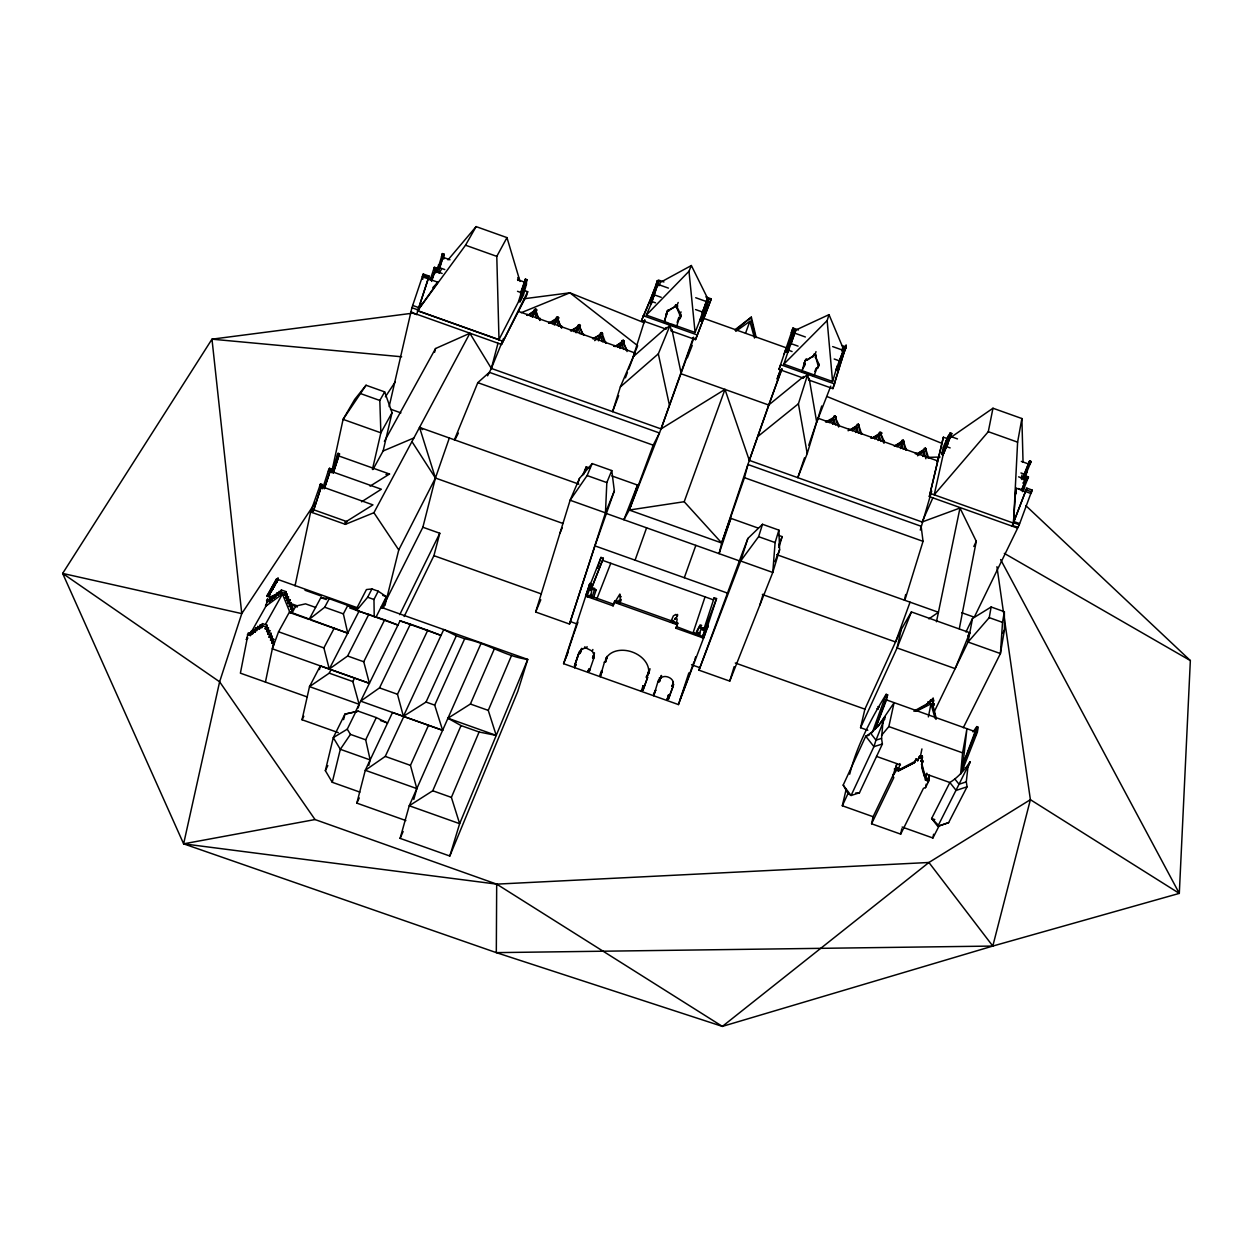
<?xml version="1.0" encoding="UTF-8"?>
<svg xmlns="http://www.w3.org/2000/svg" width="1253" height="1253" viewBox="0 0 1253 1253"><rect width="100%" height="100%" fill="white"/><g stroke="black" fill="none" stroke-linecap="round" stroke-linejoin="round"><path stroke-width="1.5" d="M696.809 633.673L697.561 631.872L696.496 631.637L700.145 624.887L701.633 625.372L700.584 627.252L701.774 629.147L703.559 629.429L703.888 628.458L704.906 630.651M838.633 425.848L838.633 427.007L838.884 425.002L835.673 418.298L837.693 425.503L838.884 425.002M411.25 313.36L211.976 339.171L62.65 573.42L183.627 843.833L315.02 819.556L496.689 884.132L496.313 952.625L722.37 1026.395L992.799 946.062L1179.308 893.389L1190.35 660.566L1025.8 505.601M861.751 434.337L858.336 424.047L856.347 426.584L848.124 430.734L849.033 429.137L848.798 429.983M818.71 365.109L818.695 366.174L818.976 364.278L815.546 356.651L817.896 364.827L818.976 364.278M276.521 581.47L276.568 582.41L277.085 580.484L274.893 585.323L275.832 582.363M883.945 442.011L883.929 443.17L884.164 441.166L881.047 434.478L883.005 441.667L884.164 441.166M906.42 450.266L903.115 440.038L901.126 442.56L894.282 446.209L901.33 441.714L901.126 442.56M928.692 458.206L925.45 447.994L923.461 450.532L916.57 454.15L915.99 453.022L915.285 453.79M270.742 591.792L270.225 592.324M269.583 594.689L268.862 595.159L272.465 587.782L271.306 590.789L271.682 589.192L272.606 589.396L271.932 588.691L270.82 590.68C272.731 588.518 270.303 595.05 270.601 591.04C267.093 599.232 274.015 586.169 273.185 586.467L274.689 585.699L273.546 585.84L272.935 588.706L275.174 583.021M273.185 586.467L272.199 590.085L272.7 588.879M270.914 590.602L271.776 590.758L273.232 586.999M422.747 279.341L423.263 274L429.074 276.083L428.73 277.524M611.762 470.564L606.828 482.577L605.465 512.837L569.504 624.057L535.658 612.012L570.115 500.245L579.434 478.458L592.183 463.594L611.762 470.564L614.346 490.894L594.971 545.885L569.504 624.057M277.211 580.405C278.777 574.203 276.835 584.54 276.193 581.22M961.662 612.701L974.27 617.196L1019.284 524.741L1032.096 490.033L1026.802 488.137L1012.079 526.119L1013.52 523.112L1017.608 442.152L1021.884 418.533L992.971 408.227L951.137 437.156M275.503 583.318C278.15 579.606 270.773 591.228 276.882 581M389.135 406.645L411.908 307.737L423.263 274M921.331 758.723L922.286 758.284L921.848 756.89L919.624 758.081L919.342 756.436L922.051 755.825L921.816 759.24L921.55 757.658M271.541 590.241L272.418 587.939L271.901 588.785M276.318 581C278.589 581.799 277.774 576.004 277.023 580.781M277.477 579.45L277.649 580.499L276.819 580.264L277.947 579.794M410.937 312.498L416.732 314.566L410.984 311.731M921.55 764.361L922.709 761.996L921.033 761.401L921.237 760.336L922.928 760.947L921.55 764.361L925.591 780.118L927.298 780.212L927.815 778.505L929.131 779.726L927.58 780.368L928.301 782.029L925.513 787.667L923.461 788.294L900.688 834.138L871.571 823.769L893.828 777.565L892.809 776.03L896.662 770.047L896.568 767.995L897.759 767.682L898.558 770.924L914.612 762.56L916.037 759.005L917.948 759.678L917.729 760.743L915.818 760.054M269.27 593.483L270.335 593.374L269.191 593.562M269.834 594.282L269.426 593.092M275.206 583.115L274.579 585.01L274.971 584.18M273.514 586.89L273.06 587.532L273.984 585.918M273.906 587.03L273.107 587.469M517.552 279.623L524.568 282.129L518.601 301.268L519.995 301.769L526.808 279.56L526.291 284.306L525.117 283.366M1013.317 524.271L1015.838 488.09L1025.471 491.521L1026.646 489.077M270.037 593.922L270.867 591.463L270.037 592.043M965.969 632.013L972.485 618.512L991.139 606.985L1004.358 611.699L1002.525 622.365L1000.411 653.565L963.291 727.711M580.311 651.341L581.737 648.318L580.076 653.377L578.51 653.768L574.516 665.844L575.378 666.063M579.137 652.171L580.687 651.779L580.938 649.743M277.633 579.685L278.291 578.322M778.896 530.129L775.106 542.549L772.772 572.449L729.747 681.115L698.97 670.167L742.011 553.842L747.869 538.477L762.513 524.287L778.896 530.129L779.601 549.785L772.772 572.449L740.648 561.015L747.869 538.477M881.548 738.409L882.864 722.934L885.01 716.638C880.029 724.203 873.967 731.721 865.76 736.2L843.191 785.098L848.015 793.509L851.085 795.498L859.448 792.789L882.394 744L881.548 738.409L875.988 740.131L873.921 746.647L851.085 795.498L843.191 785.098M960.597 774.276L962.586 752.849L966.94 728.713L962.273 770.564L977.34 732.269L978.248 727.116L976.807 726.599L973.033 731.971M660.707 676.918L659.47 681.648L657.888 682.039L658.827 679.314M661.177 675.555L660.879 677.56L659.297 677.951M707.381 298.59L708.806 299.091L701.116 321.332L699.707 320.831L703.497 309.444L707.381 298.59L708.806 299.091M275.691 583.741L276.944 581.643M966.282 781.856L967.88 767.619L970.167 761.73C964.794 769.749 958.169 777.314 949.852 782.514L931.637 818.475L937.777 826.353L948.631 822.641L967.081 786.774L966.282 781.856L959.046 784.253L937.777 826.353L948.631 822.641M272.324 588.738C272.105 589.505 273.248 587.187 272.574 589.411M526.886 279.717L525.399 279.059L521.608 289.944L520.559 293.954L521.968 294.455M270.178 592.732L271.447 589.599M593.624 656.086L594.455 652.844L592.591 657.841L593.593 658.639L594.235 654.473M435.919 272.668L436.028 267.735L434.368 267.312L430.092 279.999M443.781 259.042L442.513 257.664M1004.358 611.699L1004.436 629.899L1000.411 653.565L968.052 642.037L972.485 618.512M271.353 591.604L271.306 590.273M1022.636 491.646L1028.462 476.986L1026.849 476.532L1024.14 480.322M1023.701 479.492L1031.109 461.527L1029.512 461.073L1028.838 462.467M1022.996 491.145L1021.587 490.628L1027.053 476.485M1025.33 476.077L1023.936 475.576L1029.715 461.026M1024.97 478.552L1025.956 472.788M963.855 767.462L962.414 766.946L962.79 764.863L975.899 731.752L976.807 726.599M1021.32 478.709L1021.962 474.997M933.83 712.565L968.052 642.037L989.228 617.635L991.139 606.985M273.64 586.686L273.765 585.637L273.029 588.19M795.436 331.34L794.01 330.823L794.465 329.492L795.89 329.993L791.755 341.63L787.808 352.25L786.398 351.748L792.961 333.282L794.371 333.784M902.129 827.043L932.905 838.006L933.61 834.232M925.513 787.667L926.202 784.127M927.298 780.212L927.502 779.147L925.795 779.053L921.769 763.296M928.301 782.029L927.58 780.368M927.706 781.825L928.254 780.086M927.361 781.433L928.927 780.791L928.943 778.912M928.927 780.791L929.131 779.726M959.297 628.787L976.275 541.296L959.986 508.029L922.098 521.984L749.31 460.384L724.97 389.417L661.051 428.918L629.241 510.034L623.9 519.729L637.526 485.068L611.887 475.936M247.89 638.075L246.387 639.563L248.345 632.796L251.367 633.861L250.412 635.553L247.389 634.488M246.935 639.766L240.388 673.159L307.314 696.981M251.681 632.279L250.13 633.767L251.242 631.308L253.529 632.123L253.169 630.134L252.213 631.825L253.873 630.384M925.466 780.259L926.86 773.164M925.591 780.118L925.795 779.053M926.609 780.478L926.813 779.413M250.412 635.553L250.725 633.971M251.242 631.308L250.13 633.767M252.213 631.825L253.278 629.586L255.878 630.51L255.643 627.972L257.993 628.818M250.287 632.984L252.573 633.814L252.918 632.076M252.323 631.277L254.923 632.201L256.223 628.771M255.643 627.972L254.578 630.212L257.037 630.51L257.867 626.437L260.373 627.33L259.434 629.022L256.928 628.129M257.867 626.437L256.802 628.755M259.434 629.022L260.248 624.981L268.471 627.894L266.607 631.481L268.815 632.264L269.755 630.572L267.547 629.789M259.152 627.408L260.248 624.981M931.261 701.038L930.697 699.769L930.493 700.772L931.652 700.928L933.281 698.407L932.295 704.264L933.861 704.828L932.874 706.864L936.022 719.394M921.441 756.749L921.66 755.684M932.295 704.264L933.767 700.192M933.454 701.884L933.281 698.407M921.801 757.564L922.051 755.825M933.015 701.727L933.219 700.725M922.286 758.284L922.568 756.859M932.874 706.864L934.065 703.826L932.498 703.262M943.399 453.602L934.205 494.81L988.288 431.69L992.971 408.227M922.709 761.996L922.928 760.947M933.861 704.828L934.065 703.826M261.783 627.737L262.457 623.618L267.171 625.294L265.166 628.755L267.531 629.586M271.995 598.01L267.108 596.271L267.328 595.191L276.537 578.98L358.389 608.112M290.242 613.187L282.442 594.047L266.012 606.045L267.406 599.169L270.382 600.218L269.458 601.847L266.482 600.798M261.376 626.014L262.457 623.618M266.732 602.536L267.406 599.169M270.303 593.421L268.909 595.065M269.254 595.3L269.583 593.64M269.458 601.847L270.272 597.665L272.527 598.464L271.603 600.109L269.348 599.294M270.272 597.665L269.191 600.062M271.964 590.492L271.149 590.1M929.444 702.353L928.175 701.899L927.972 702.902L929.256 703.356L930.697 699.769M917.729 760.743L919.342 756.436M931.261 700.317L932.905 698.266M920.031 757.016L920.235 755.966M920.047 758.316L921.926 748.934M928.363 716.904L930.995 703.857L917.18 710.858M920.548 757.094L920.751 756.029M272.293 595.958C270.068 600.876 272.308 593.436 274.846 596.867L275.206 595.144C273.734 593.656 272.512 597.618 276.02 596.788L277.242 593.624L276.333 595.253M274.846 583.616L276.052 581.611M271.603 600.109L272.183 596.506M274.407 586.216L275.049 583.929M275.065 584.337C275.77 585.746 274.908 582.77 273.827 586.435M275.832 582.332L276.678 582.206M275.425 584.07C274.626 582.911 274.736 587.171 274.141 585.777M276.537 578.98L267.108 596.271M276.13 582.144L276.568 580.546L277.399 580.922L275.926 581.69M276.506 581.674L276.005 583.365M276.615 581.329L277.085 579.653M277.148 580.358L277.947 578.087M267.406 630.181L268.346 628.489M271.368 597.587L273.921 598.495L275.206 595.144M267.719 634.175L268.659 632.483L271.212 633.391L270.272 635.083L267.719 634.175L269.755 630.572M275.785 595.065L276.835 592.81L279.294 593.671C280.014 589.396 276.85 596.757 279.576 592.277M916.037 759.005L914.612 762.56L900.061 769.828M900.688 834.138L901.768 828.813M915.316 711.25L927.079 704.734L928.175 701.899M268.69 632.89L269.63 631.199M276.929 595.159L277.242 593.624M272.371 636.367L271.431 638.059L269.129 637.244L269.505 635.443L272.371 636.367L270.523 640.173L272.809 641.003M278.119 593.718L279.2 591.353L287.266 594.204L285.433 597.728L287.595 598.495L288.503 596.867L286.342 596.099L285.433 597.728M278.667 593.906L278.385 595.316L275.911 594.439M271.102 633.971L270.162 635.678L271.212 633.391M270.523 640.173L272.246 636.994M278.276 592.982L280.735 593.859L281.377 589.975L285.997 591.62L284.039 595.018L286.357 595.848L287.266 594.204M271.791 636.837L270.852 638.529M281.377 589.975L280.312 592.309M272.825 641.411L274.329 641.943L273.389 643.65L271.901 643.102L273.749 639.296L271.447 638.482M273.138 639.907L272.199 641.614M265.432 682.071L273.389 643.65M273.671 645.138L274.329 641.943M284.948 593.389L285.856 592.324M936.461 621.77L959.986 508.029M286.232 596.428L287.141 594.799M286.514 600.406L287.423 598.762L289.929 599.654L289.02 601.299L286.514 600.406L288.503 596.867M287.47 599.122L288.378 597.493M519.995 301.769L523.409 295.113L526.511 283.867M654.708 292.732L651.325 303.571L649.915 303.054L653.299 292.231L654.708 292.732L658.874 281.111L657.449 280.609L653.486 291.777L654.912 292.294M288.253 601.659L291.041 602.615L290.148 604.259L287.877 603.445L289.929 599.654M289.161 600.015L288.895 601.879L289.803 600.25M291.479 607.172L289.224 606.358L289.568 604.713L292.388 605.528L290.555 609.271L292.027 609.788L292.936 608.159L291.463 607.627M290.007 604.87L291.041 602.615M295.035 585.84L310.619 511.976L320.533 483.909L321.99 484.425L321.661 485.929M897.9 770.971L897.759 767.682M898.432 770.642L899.92 763.563M898.558 770.924L898.777 769.859L914.815 761.495M291.777 606.139L290.868 607.783M291.354 612.983L292.027 609.788M321.99 484.425L313.328 511.177L321.332 486.493L372.94 504.881L344.888 522.423L346.877 521.608L312.169 509.235M292.936 608.159L291.839 613.281L309.115 619.436L324.699 607.235L329.257 598.683L356.291 608.519M320.204 485.412L320.533 483.909M892.809 776.03L896.882 763.657L895.613 769.624L896.568 767.995M895.582 770.266L895.817 769.217M896.662 770.047L897.226 767.494M322.601 488.733L328.678 469.718L329.492 468.293L330.933 468.81L330.604 470.314L328.678 469.718M329.163 469.797L329.492 468.293M324.621 487.495L330.933 468.81M331.685 472.256L343.087 419.363L354.709 399.409L366.048 385.251L384.671 391.891L392.048 412.707L383.12 450.986L372.924 469.562M331.669 472.679L338.075 453.335L339.5 453.852L339.171 455.34M337.746 454.839L338.075 453.335M333.094 473.18L339.5 453.852M871.571 823.769L873.106 816.721L893.671 773.947M656.29 285.136L657.449 280.609M881.517 735.386L888.847 726.583L894.078 702.761L877.883 726.677M657.715 285.653L658.342 282.786L656.917 282.27M1004.358 618.402L1030.389 799.68L992.799 946.062L496.313 952.625L183.627 843.833L219.62 681.789L241.766 613.61L315.192 502.751M945.06 446.115L946.313 440.492M943.744 453.398L950.479 436.404L957.48 438.91M951.763 433.491L943.086 454.917L941.676 454.416L950.291 432.802L951.763 433.491L951.356 434.697L949.946 434.196M949.523 436.624L948.004 436.702L950.291 432.802M872.26 732.629L886.169 694.319L887.625 694.835L886.482 699.91L875.722 727.774M911.401 611.918L897.085 647.942L955.146 668.632L969.806 632.734L911.401 611.918L901.205 629.554L897.085 647.942L860.56 727.695L867.812 730.28M941.676 454.416L943.321 447.102L948.129 436.122M338.294 732.645L302.036 719.755L309.507 686.628L320.314 665.876L369.4 683.339L363.746 661.756L384.655 619.828L397.968 625.09L376.918 617.588M904.4 600.187L905.684 594.502M920.282 530.05L931.715 491.082M929.334 496.611L943.384 437.203L947.017 438.503M319.468 669.541L320.314 665.876M372.423 469.421L380.865 432.818L379.816 400.459L384.671 391.891M928.724 457.063L928.52 457.909L927.784 456.719M524.036 290.398L527.685 291.698L526.777 295.066L501.513 344.465L416.748 314.237L429.074 276.083M873.106 816.721L842.314 805.757L846.214 789.061M849.691 774.213C856.754 745.864 870.929 719.003 886.169 694.319M860.56 727.695L864.899 709.151L901.205 629.554M927.58 457.58L925.669 450.407M925.481 451.252L926.343 448.872M923.461 450.532L923.649 449.686L916.57 454.15M924.26 448.292L924.056 449.138L926.139 449.717M922.897 456.499L924.025 451.706L917.509 455.779M925.262 448.856L925.45 447.994M434.196 268.909L434.368 267.312M431.502 280.5L436.028 267.735M436.78 272.246L442.513 253.592L443.922 254.093L443.922 258.165M437.657 268.549L439.067 269.05L443.922 254.093M442.513 253.592L442.121 255.267L443.531 255.769M438.299 272.762L442.967 257.272L449.999 259.794M359.862 792.1L332.264 782.295L325.357 770.642L333.282 737.641L344.935 714.116L358.295 711.187L376.307 717.593L387.553 723.028L380.442 720.506M343.604 719.614L344.935 714.116L358.295 711.187M434.634 352.234L435.543 348.522L469.859 333.282L491.348 368.429L661.051 428.918L693.786 338.075M332.264 782.295L340.33 749.31L350.433 734.383L347.269 729.183L355.805 711.782M781.527 369.369L749.31 460.384L721.712 542.988L719.097 553.654L730.875 518.35L758.347 528.139M906.452 449.107L906.232 449.968L905.496 448.778M358.233 707.945L359.125 704.296L352.845 681.554L354.286 678.672M383.653 607.517L386.347 596.647L378.202 591.197L371.922 588.957L366.44 589.552L355.883 609.992M905.292 449.623L903.366 442.45M903.147 443.296L904.008 440.899M384.984 605.434L398.752 549.942L435.433 478.035L449.341 438.002M901.925 440.32L901.721 441.166L903.805 441.745M900.515 448.511L901.69 443.734L896.85 446.804M902.912 440.884L903.115 440.038M382.055 608.378L422.872 527.247L435.433 478.035L419.536 427.383L578.855 484.144M405.862 820.558L356.839 803.126L365.281 770.282L392.534 712.487L442.622 730.311L434.697 705.141L464.675 638.779C486.634 642.773 505.335 656.462 527.732 659.423L517.771 691.405L449.811 856.034L400.114 838.367L409.245 805.757L481.277 642.883M368.758 765.395L370.168 759.929L365.688 739.818L376.307 717.593M883.005 441.667L883.224 440.821M881.689 432.943L881.47 433.773L879.371 433.193L879.59 432.363L881.689 432.943L880.812 435.324M404.155 616.492L433.914 555.674L439.787 533.261L422.872 527.247M878.792 434.603L879.011 433.757L871.994 438.252L878.792 434.603L879.59 432.363M878.118 440.523L879.371 435.778L874.563 438.863M880.561 432.911L880.781 432.066M487.589 375.806L491.348 368.429L497.989 343.212M722.245 541.421L744.454 477.675L747.947 464.518L921.127 526.26L923.038 541.327L904.823 600.328M518.006 280.5L518.444 277.195L518.037 277.962M501.513 344.465L527.685 291.698M871.211 437.97L871.446 437.125L870.741 437.892M861.766 433.178L861.531 434.008L860.827 432.833M534.624 309.319L534.217 310.775L527.701 315.458L533.825 311.558L535.736 308.99L536.691 309.883L535.845 312.295L538.665 318.857L536.237 311.511M535.845 312.295L536.691 309.883M860.592 433.679L858.603 426.474M858.368 427.304L859.229 424.924M856.347 426.584L856.582 425.754L849.597 430.265M857.146 424.344L856.911 425.19L858.994 425.754M855.611 432.504L856.927 427.759L852.15 430.86M858.101 424.892L858.336 424.047M413.772 799.477L416.826 788.607L410.451 765.379L428.228 725.926M549.628 323.29L555.799 319.405L557.71 316.837L558.666 317.729L557.82 320.126L561.642 328.223M706.019 303.148L706.88 300.093L708.305 300.595L701.116 321.332M557.82 320.126L558.666 317.729M656.274 285.48L656.525 284.603L657.935 285.104M837.693 425.503L837.928 424.673M570.507 330.729L577.508 327.158L579.434 324.59L580.374 325.482L579.544 327.879L583.209 334.755L579.904 327.08L579.544 327.879M833.402 418.408L834.2 416.168L836.284 416.732L836.049 417.578L833.965 416.998L833.402 418.408L826.698 422.089M833.965 416.998L834.2 416.168M832.619 424.297L833.997 419.583L829.251 422.684M835.14 416.701L835.375 415.855M841.969 358.844C853.168 325.733 838.915 361.193 836.174 369.51L837.599 370.011L840.685 362.211L841.969 358.844L840.544 358.342M844.005 351.874L845.242 349.462L843.817 348.945M798.443 329.962L792.977 328.02L778.974 369.384L803.204 378.03L807.715 374.365L808.686 379.972L832.916 388.618L845.791 346.862L842.141 345.562M825.915 421.807L826.15 420.977L825.476 421.744M792.068 351.529L788.529 350.26L783.83 364.137L832.572 381.507L837.239 366.001M841.703 351.012L842.783 347.426L829.016 314.644L795.06 330.4L791.99 339.579M837.599 370.011L839.698 362.994M832.916 388.618L843.567 352.923M592.559 338.686L599.842 335.115L601.769 332.562L605.512 342.711L604.917 341.583M602.709 333.455L601.879 335.851L604.557 342.382M759.882 605.011L763.14 594.235M778.88 547.436L782.154 536.613L778.489 535.313M804.489 457.846L797.785 477.675L807.214 453.57L816.705 422.136L830.755 386.143M817.348 420.491L821.717 406.003M449.811 856.034L459.647 823.675L527.732 659.423L381.006 607.251M729.747 681.115L734.18 666.612M577.821 483.705L579.434 478.458M621.284 342.774L621.645 341.975L614.988 346.611L621.284 342.774L623.211 340.205L624.166 341.098L623.321 343.494L626.907 350.354L623.665 342.695M623.321 343.494L624.166 341.098M584.023 473.994L586.263 466.805L589.912 468.105M802.108 370.669L801.842 371.499L814.027 375.837L814.278 375.007M818.037 367.912L818.287 367.082L816.799 368.586L818.961 365.343M817.896 364.827L818.162 363.981M518.726 311.496L634.864 352.907L620.345 386.926L612.576 411.642L618.653 395.619M788.936 348.757L703.638 318.325L695.54 339.626L671.31 330.98L670.104 325.279L665.829 329.022L641.599 320.376L658.451 280.03L663.918 281.972M808.686 379.972L809.172 378.437L816.705 422.136M652.813 296.319L654.567 290.774M651.842 301.957L657.778 284.321L668.429 288.112M806.869 360.363L813.448 355.915L805.068 360.942L806.165 359.172L807.136 359.517M807.214 453.57L798.412 403.795L807.715 374.365M814.074 354.27L815.844 355.993L815.405 354.16L814.074 354.27L813.181 356.745M814.826 355.351L816.001 351.639M815.139 354.991L815.405 354.16M698.97 670.167L740.648 561.015L758.613 536.676L762.513 524.287M832.572 381.507L827.152 320.564L829.016 314.644M803.204 378.03L803.706 376.495L768.684 405.017L749.31 460.384M804.849 363.386L804.583 364.216L804.551 362.18L801.842 371.499M805.898 360.003L806.165 359.172M676.792 325.952L676.463 326.767L664.278 322.428L667.332 310.869L675.132 306.562L666.988 311.684L667.332 310.869M666.314 313.783L666.643 312.984L664.278 322.428M333.408 472.694L338.827 455.967L389.526 474.026L370.089 486.133M674.803 307.377L675.68 304.886L676.98 304.777L676.902 308.113L680.645 316.915L680.943 315.036L677.231 307.314L676.902 308.113M706.864 625.153L702.228 637.605L706.864 625.153L708.258 625.654L678.437 704.578L563.584 663.683L589.865 583.491L591.259 583.976L587.03 596.569L587.438 595.567L593.765 597.164L613.688 604.259L613.093 605.857L585.637 596.083L601.001 557.413L603.351 558.243L591.447 588.659M586.263 594.502L589.865 583.491M565.886 657.888L566.716 655.241M567.249 653.643L570.773 642.899M571.117 641.959L573.044 636.054M587.312 596.679C589.49 597.274 593.014 591.996 591.04 590.351L589.787 589.756L591.275 589.114L592.074 590.038L593.577 588.002L594.924 588.565L591.651 598.214M677.168 322.413L678.828 317.338M597.43 568.314L601.001 557.413M676.463 326.767L679.204 318.575L680.395 317.886L678.875 319.374L679.204 318.575M602.646 560.389L713.411 599.842L714.21 597.744L716.544 598.574L703.622 638.09L675.947 628.239L676.495 626.625L702.573 636.571M708.258 625.654L707.726 627.267L706.332 626.766M324.355 488.795L330.197 471.018L381.335 489.234L361.553 501.811M428.213 278.761L417.922 310.149L437.877 282.207L422.167 276.741M680.066 318.685L680.974 316.116M678.437 704.578L688.852 672.908M703.544 630.212L714.21 597.744M431.58 281.424L435.057 270.946L442.152 273.483M593.546 597.728L596.115 590.038L589.756 588.44L596.115 590.038M579.779 650.918L574.626 665.797L578.573 653.894M575.894 664.513L574.751 667.661L575.894 664.513L574.516 665.844M730.875 518.35L721.712 542.988L629.241 510.034L637.526 485.068M781.59 370.308L782.107 368.789L768.684 405.017L681.256 373.833L671.921 329.476L671.31 330.98M661.051 428.918L693.504 337.182L692.909 338.686M669.775 694.867L669.165 696.684L673.722 684.357M668.616 694.757L666.674 700.38L667.238 698.845L668.366 699.252L669.744 695.149L668.616 694.757L668.037 696.292M777.236 379.784L779.648 372.548M705.047 596.867L693.254 632.264L696.652 633.47M786.398 351.748L794.465 329.492M794.449 329.617L795.874 330.119L794.183 334.347L792.961 333.282M695.54 339.626L711.265 298.872L705.815 296.914M711.265 298.872L703.481 319.374M668.366 699.252L672.986 686.91L672 686.111L673.362 682.008M588.252 670.731L587.735 672.281L588.863 669.133L589.991 669.525L589.38 671.138L588.252 670.731L588.863 669.133M589.38 671.138L594.204 657.042M613.093 605.857L614.878 600.735L677.779 623.133L677.231 624.746L614.283 602.333L614.878 600.735M614.69 602.474L619.859 594.047L620.204 595.989M808.765 445.222L817.896 418.189L937.087 460.697M845.916 347.864L845.524 349.023L844.099 348.522L844.491 347.363M618.59 601.957L619.248 599.983L620.36 600.391L619.687 602.348M619.562 604.212L621.237 599.607L620.188 598.777C618.778 595.253 623.446 597.759 620.016 596.177M599.968 674.866L601.487 670.809L602.27 671.091L600.218 676.73L604.572 661.772M601.722 672.673L602.27 671.091M604.306 662.195L605.45 662.242L606.844 656.462L606.953 658.201L605.81 658.154M653.518 693.958L655.664 690.137L653.69 695.76L658.044 681.366M659.47 681.648L661.553 675.508M694.632 659.939L695.744 656.682M573.623 634.394L577.946 622.193M655.147 288.942L655.617 287.579M643.008 690.184L644.434 686.111L643.181 685.657L641.191 691.311L641.755 689.745L643.008 690.184L647.582 677.607L646.313 677.153L649.211 671.545A22.507 16.367 19.8 0 0 649.994 668.726M646.313 677.153L649.211 671.545M694.068 661.568L687.427 680.05M635.083 560.169L646.595 527.826M684.31 577.711L695.838 545.368M784.065 354.192L786.336 347.833M642.617 687.239L643.181 685.657M648.099 672.078L647.738 673.08L648.991 673.519M644.434 686.111L647.691 677.121M629.241 510.034L684.201 501.717L724.97 389.417M745.504 333.329L749.874 321.285L754.478 338.044M735.824 329.978L751.346 317.119L756.201 337.574M670.527 622.365L673.331 615.943L674.819 614.988C676.855 612.623 676.808 618.794 677.121 614.565C677.998 613.594 678.03 617.212 675.007 618.387M910.054 602.16L895.55 641.959L762.372 594.502M384.655 619.828L359.031 611.229L347.848 605.293L343.369 613.876L347.739 633.172L289.553 611.824L278.558 631.778L272.324 648.803L369.4 683.339M675.947 628.239L677.779 623.133M921.033 761.401L922.036 758.175M707.397 298.449L706.974 299.592L708.399 300.109L708.822 298.95M655.1 691.672L655.664 690.137M875.127 729.183L885.902 699.847M629.836 508.499L653.205 445.175L659.47 432.974L489.359 372.329L477.8 382.651L454.385 439.834M791.269 332.64L792.977 328.02M778.974 369.384L780.697 364.717L834.733 383.998M777.314 378.343L780.666 369.51M777.299 378.625L779.303 373.19M962.868 764.565L975.116 731.627L885.041 699.393M605.45 662.242L607.204 657.48M672 686.111C677.497 679.204 663.135 672.328 659.783 679.643M695.619 635.24L698.641 628.552M804.285 363.01L805.334 360.112M707.084 623.602L716.544 598.574M625.404 377.826L627.424 372.486M628.787 368.93L634.864 352.907M805.319 364.341L802.703 369.071M680.395 698.657L686.895 681.475M1022.009 479.586L1028.337 463.892L1021.336 461.402M1018.595 476.845L1025.674 479.366L1021.743 489.766L1018.203 488.513M592.732 657.465L593.342 655.852M592.591 657.841L593.202 656.227M815.28 357.481L816.11 355.163M593.844 654.442L592.277 651.09L592.888 649.493M814.826 371.514L816.095 368.194M814.027 375.837L817.066 367.74M1013.661 522.313L1025.471 491.521M581.11 649.915L584.352 648.271L584.963 646.673M584.352 648.271L586.467 648.224L587.077 646.626M580.076 653.377L580.812 651.403M596.945 598.683L610.775 563.286M844.005 351.451L845.791 346.862M840.403 361.193L843.708 352.594M687.333 357.825L692.22 345.405M563.584 663.683L568.016 652.484M620.345 386.926L658.326 353.847L670.715 323.775L695.086 332.468L701.038 317.401M706.003 304.792L708.133 299.389L691.358 265.526L660.409 282.364L658.937 285.809M778.708 545.353L782.154 536.613M774.902 561.689L779.601 549.785M591.259 583.976L590.633 585.558L589.223 585.073M590.743 590.038L603.351 558.243M835.422 419.129L836.284 416.732M792.773 333.831L793.869 331.137L795.279 331.638M277.727 580.311L276.976 579.873M491.348 368.429L503.549 338.42M614.346 490.894L605.465 512.837L570.115 500.245L587.109 475.56L592.183 463.594M679.565 315.521L681.052 311.903M679.799 315.552L680.128 314.754M680.614 315.85L680.943 315.036M677.716 305.795L677.387 306.609L676.98 304.777M668.977 323.164L646.344 315.098L688.993 271.274L691.358 265.526M675.68 304.886L675.336 305.701L676.651 305.575M665.829 329.022L666.455 327.534L633.235 356.713L644.856 319.828L644.214 321.316M676.714 306.077L678.202 302.474M668.742 311.073L669.071 310.274M667.755 310.728L668.1 309.93M666.659 315.02L667.003 314.221M535.658 612.012L540.795 599.764M494.168 649.273L470.392 704.029L447.947 718.235L461.041 725.581L432.755 790.768L409.245 805.757L459.647 823.675L451.393 797.394L479.1 732.003L496.235 735.417L488.263 710.388L511.537 655.46M560.028 532.979L562.205 527.858M633.767 355.022L637.479 346.314M582.551 475.482L586.263 466.805M646.344 315.098L652.265 301.315M626.986 351.545L627.252 349.556M641.599 320.376L655.617 287.861M649.915 303.054L652.093 297.995M625.967 350.01L626.312 349.211M622.083 340.534L621.739 341.317L623.211 340.205M619.984 348.475L621.958 343.98L623.79 349.43M400.114 838.367L403.137 831.506M943.384 437.203L929.35 496.595L1017.342 528.014M614.205 346.329L614.565 345.53L613.954 346.314M937.103 461.37L939.468 455.998M922.098 521.984L932.858 497.833M599.842 335.115L600.203 334.332L593.593 338.968M600.641 332.875L600.281 333.674L601.769 332.562M598.48 340.816L600.516 336.321L602.38 341.787M355.523 711.641L400.052 620.83L441.025 635.412L427.743 630.322L397.483 694.272L403.388 716.34L426.036 702.056L456.327 635.804L464.675 638.779M582.269 334.426L582.629 333.627M886.294 697.686L887.625 694.835M403.388 716.34L443.766 629.523L456.327 635.804M416.826 788.607L365.281 770.282L385.251 756.405L403.513 717.139M842.314 805.757L848.015 793.509M356.839 803.126L359.266 797.942M580.374 325.482L577.931 325.702L578.306 324.903M577.508 327.158L577.884 326.36L571.305 331.011M579.058 325.373L579.434 324.59M576.098 332.812L578.181 328.364L580.092 333.831M973.832 546.48L976.275 541.296M1028.462 476.986L1027.601 478.442L1026.176 477.926M560.592 326.688L558.196 319.343M561.532 327.017L560.968 325.905M1026.035 489.751L1026.802 488.137M927.079 704.734L927.972 702.902M929.256 703.356L930.493 700.772M1031.329 491.63L1032.096 490.033M554.327 325.06L556.473 320.611L558.415 326.109M442.622 730.311L360.676 701.147L379.518 687.881L410.373 624.135L427.743 630.322M556.583 317.166L556.207 317.949L557.71 316.837M555.799 319.405L556.175 318.622L550.004 322.507M548.845 323.008L549.221 322.225L548.626 323.023M917.948 759.678L919.843 757.031M325.357 770.642L327.832 765.599M399.738 614.659L439.787 533.261M539.996 318.419L539.714 320.408L539.996 318.419L539.056 318.074M927.549 779.256L929.522 775.278L928.52 780.964M1002.698 633.391L1004.436 629.899M534.232 310.102L535.736 308.99M532.306 317.197L534.514 312.78L536.488 318.278M526.918 315.176L527.309 314.393L526.73 315.208M375.963 617.243L386.347 596.647L382.729 595.363M334.41 627.784L323.885 647.911L329.273 669.055L347.629 656.008L368.883 614.221M454.839 439.991L458.379 433.052M374.224 616.742L373.974 599.482L378.202 591.197M932.905 838.006L939.092 825.915L931.637 818.475L934.801 819.603M356.572 610.462L367.662 597.242L371.922 588.957M359.125 704.296L309.507 686.628L329.241 673.159L330.714 670.292M302.036 719.755L303.821 716.277M329.273 669.055L359.031 611.229M498.898 339.798L518.961 300.814M310.619 511.976L345.374 524.349L373.911 512.712L469.859 333.282M968.851 764.189L970.167 761.73L959.046 784.253L954.927 779.084M309.115 619.436L320.862 597.634L329.257 598.683M476.109 226.605L465.521 245.212L417.656 310.634L498.992 339.626L496.783 256.364L506.979 237.616L476.109 226.605L448.01 259.888M345.374 524.349L346.877 521.608M271.901 643.102L273.749 639.296M290.555 609.271L292.388 605.528M384.389 441.385L435.543 348.522M289.224 606.358L290.915 603.241M270.82 640.283L271.76 638.591M289.521 606.468L290.414 604.823M392.048 412.707L380.865 432.818L343.087 419.363L366.048 385.251M269.129 637.244L270.068 635.553M287.877 603.445L288.785 601.816M266.607 631.481L268.471 627.894M265.432 624.401L282.442 594.047M265.166 628.755L267.171 625.294M284.039 595.018L285.997 591.62M262.754 625.874L261.814 627.565L259.308 626.672M280.735 593.859L281.659 592.23M251.712 631.324L266.936 604.416M252.573 633.814L253.529 632.123M254.923 632.201L255.878 630.51M273.921 598.495L274.846 596.867M269.426 594.188L269.379 593.358M246.387 639.563L247.342 637.871M265.464 605.857L266.388 604.228M312.075 512.493L313.626 509.752M417.421 311.026L421.494 303.962M439.192 273.154L441.463 269.254M435.198 272.935L439.098 266.2M967.802 635.882L969.806 632.734M273.608 585.777L274.532 585.934M385.391 396.794L395.118 382.118M273.217 586.467L274.203 586.561M273.593 586.592L273.812 585.37M1022.902 483.11L1025.674 479.366M432.802 287.657L437.877 282.207M783.83 364.137L827.152 320.564M758.316 436.122L798.412 403.795M734.759 329.931L751.346 317.119M530.223 316.054L534.514 312.78M896.334 769.044L897.54 768.731L897.555 769.796M552.15 323.869L556.473 320.611M573.827 331.606L578.181 328.364M594.658 340.644L600.516 336.321M617.525 347.206L621.958 343.98M735.793 331.372L749.874 321.285M928.896 618.872L938.434 612.278L776.703 554.656M347.269 729.183L333.282 737.641L340.33 749.31L370.168 759.929M913.844 711.187L927.283 703.732M826.949 421.259L833.637 417.562M383.12 450.986L413.882 437.97M521.232 312.702L569.896 292.81L644.199 322.741M967.081 786.774L956.149 790.424L949.852 782.514L925.904 773.994M882.394 744L873.921 746.647L865.76 736.2L869.159 735.166M882.864 722.934L875.988 740.131L870.6 733.24M1031.109 461.527L1029.512 461.073M523.456 298.825L569.896 292.81L637.636 345.703M385.971 474.48L389.526 474.026M855.642 793.024L859.448 792.789M183.627 843.833L496.689 884.132L928.912 862.487L1030.389 799.68L1179.308 893.389L1000.63 559.59M926.343 457.408L940.048 457.047M401.633 356.776L211.976 339.171L241.766 613.61L62.65 573.42L219.62 681.789L315.02 819.556M586.467 648.224L592.277 651.09M400.052 620.83L410.373 624.135M562.957 523.472L435.433 478.035L411.939 441.589M594.971 545.885L728.165 593.342M337.355 454.573L338.796 455.09M337.041 456.076L338.467 456.593M328.349 471.222L329.79 471.739M319.875 485.036L321.332 485.553M319.562 486.54L321.019 487.072M675.649 618.622L674.615 619.452L675.727 618.449L677.168 618.966L676.369 624.433M975.382 729.403L976.823 729.919M975.899 731.752L977.34 732.269M702.369 637.229L699.769 635.647L700.27 631.105L701.022 629.382L704.875 630.76M883.71 702.244L885.166 702.761M974.474 734.556L975.915 735.072M877.899 706.598L879.324 707.099M876.975 708.603L878.4 709.12M433.914 555.674L541.186 593.875M735.292 662.994L864.899 709.151M888.847 726.583L962.586 752.849M570.475 621.629L577.288 624.057M691.546 664.732L699.785 667.677M962.79 764.863L964.23 765.379M876.552 756.42L900.5 764.941M927.612 779.57L928.739 779.977M367.662 597.242L373.974 599.482M304.996 590.257L321.488 596.115M320.862 597.634L326.25 599.56M349.587 607.862L375.164 616.962M273.436 586.106L274.203 585.511M272.841 587.156L273.749 587.297M324.699 607.235L343.369 613.876M315.584 607.423L305.528 603.852L295.818 606.06L291.839 613.281L289.553 611.824M267.328 595.191L272.825 597.148M289.349 603.022L296.679 605.638M290.069 604.432L297.29 607.016M310.963 620.094L347.739 633.172M347.629 656.008L363.746 661.756M278.558 631.778L323.885 647.911M470.392 704.029L488.263 710.388M426.036 702.056L434.697 705.141M379.518 687.881L397.483 694.272M329.241 673.159L352.845 681.554M447.947 718.235L496.235 735.417M461.041 725.581L479.1 732.003M350.433 734.383L365.688 739.818M385.251 756.405L410.451 765.379M432.755 790.768L451.393 797.394M657.339 280.703L658.765 281.205L658.326 282.411L656.901 281.909M844.397 347.473L845.822 347.974M656.431 283.429L657.841 283.93M706.426 301.253L707.835 301.769M793.462 332.311L794.888 332.828M843.457 350.151L844.882 350.652M695.713 297.728L706.363 301.534L702.651 312.075L695.556 309.554M805.381 336.979L794.731 333.173L790.988 343.62L798.083 346.141M832.665 346.595L843.316 350.386L839.494 360.895L834.185 359M792.632 334.128L794.057 334.629M705.361 305.215L706.77 305.716M791.395 337.543L792.804 338.044M703.716 308.896L705.141 309.413M840.716 357.778L842.141 358.28M703.497 309.444L704.922 309.961M790.486 340.659L791.912 341.161M790.33 341.114L791.755 341.63M703.043 310.775L704.468 311.277M840.058 359.658L841.483 360.159M652.907 293.374L654.332 293.875M789.923 342.257L791.332 342.758M654.144 294.8L661.239 297.321M652.343 295.144L653.768 295.645M703.763 313.375L702.338 312.858L703.575 313.986M789.28 343.995L790.69 344.497L789.077 344.481M840.685 362.211L838.993 362.289L840.418 362.79M652.249 295.661L653.659 296.162M702.385 314.002L703.794 314.503M788.717 344.794L790.126 345.295M651.999 301.566L655.538 302.834M465.521 245.212L496.783 256.364M988.288 431.69L1017.608 442.152M643.087 315.631L697.122 334.911M524.944 280.186L526.354 280.688M526.479 281.205L525.085 280.703L525.399 279.059M524.49 281.847L525.9 282.348M1029.371 462.185L1030.765 462.686M949.602 434.368L950.996 434.869M442.293 253.67L443.703 254.171M524.96 284.118L526.354 284.619M1028.635 463.735L1030.029 464.236M949.32 435.621L950.729 436.122M441.823 254.86L443.233 255.361M441.463 256.379L442.873 256.881M523.989 287.313L525.383 287.814M946.861 438.863L948.255 439.364M521.875 289.412L523.284 289.913M521.608 289.944L523.002 290.445M521.185 291.26L522.595 291.761M1025.847 471.253L1027.256 471.754M1025.753 471.848L1027.162 472.35M946.313 443.828L947.722 444.329M517.52 291.322L521.029 292.575M946.203 444.329L947.613 444.815M520.637 293.343L522.031 293.844M1025.22 473.117L1026.63 473.618M438.628 264.665L440.038 265.166M945.764 445.426L947.174 445.927M438.378 265.103L439.787 265.605M946.641 446.648L950.15 447.901M1020.944 472.961L1024.437 474.214M1024.296 475.059L1025.706 475.56M438.049 266.247L439.458 266.748M945.028 447.07L946.438 447.572M1026.849 476.532L1028.259 477.033M943.321 447.102L946.14 447.994M439.521 267.688L444.784 269.567M1026.693 477.675L1028.118 478.176M437.626 268.017L439.036 268.518M1025.956 479.226L1027.366 479.727M433.898 268.518L435.324 269.035M433.538 270.037L434.963 270.554M1023.153 486.791L1024.578 487.292M1023.059 487.401L1024.468 487.903M1022.526 488.686L1023.936 489.187M1026.473 490.017L1031.783 491.912M422.512 275.284L428.322 277.367M430.672 278.401L432.097 278.902M430.421 278.839L431.846 279.356M1025.706 491.63L1031.015 493.51M412.785 305.481L418.596 307.549M1014.21 521.671L1019.488 523.55M411.908 307.737L417.719 309.804M1014.006 522.846L1019.284 524.741M930.697 493.557L1013.52 523.112M417.562 310.791L502.422 341.051M1012.706 525.555L1017.984 527.435M477.8 382.651L653.205 445.175M744.454 477.675L923.038 541.327M361.099 393.787L379.816 400.459M989.228 617.635L1002.525 622.365M587.109 475.56L606.828 482.577M758.613 536.676L775.106 542.549M390.45 409.151L400.913 412.879M606.452 513.526L739.724 560.999M827.121 396.574L940.831 442.935M1004.326 553.387L1190.35 660.566M496.689 884.132L722.37 1026.395L928.912 862.487L992.799 946.062M419.536 427.383L422.574 429.591M535.344 309.773L536.3 310.666M557.319 317.62L558.274 318.513M601.409 333.345L602.364 334.238M622.866 341.004L623.806 341.897M684.201 501.717L721.712 542.988M373.911 512.712L398.752 549.942M894.313 768.997L895.315 770.532M506.979 237.616L520.026 281.424M921.769 767.494L924.416 776.609M833.997 419.583L835.5 424.924M930.995 703.857L935.051 718.298M856.927 427.759L858.399 433.084M879.371 435.778L880.812 441.087M901.69 443.734L903.1 449.028M924.025 451.706L925.842 458.755M933.078 705.862L936.21 718.392M750.907 318.325L755.324 336.932M658.326 353.847L669.243 404.374M996.934 566.701L1003.528 612.654M688.993 271.274L695.086 332.468M561.908 326.234L562.017 327.44M1015.838 488.09L1016.293 493.682M583.585 333.971L583.679 335.162M605.872 341.912L605.951 343.118M1021.884 418.533L1023.043 462.216M605.324 660.503A22.554 16.383 19.8 0 1 632.217 652.014A22.554 16.383 19.8 0 1 647.785 675.618M671.733 621.566L673.237 622.757C674.897 621.065 672.438 619.029 671.733 621.566M590.241 596.193C590.586 599.106 592.559 592.089 590.241 596.193M705.408 628.975L699.096 627.377L705.408 628.975M616.288 601.377L615.943 602.364L617.181 602.803L617.776 601.048L616.288 601.377M618.465 602.458L619.28 603.507L618.465 602.458M885.01 716.638L882.331 723.106L881.626 722.214L885.01 716.638M697.89 633.219L697.248 634.911L699.049 636.007L699.409 632.499L697.89 633.219M967.473 767.118L966.533 767.431L967.473 767.118M883.945 718.204L884.665 719.097L883.945 718.204"/></g></svg>
